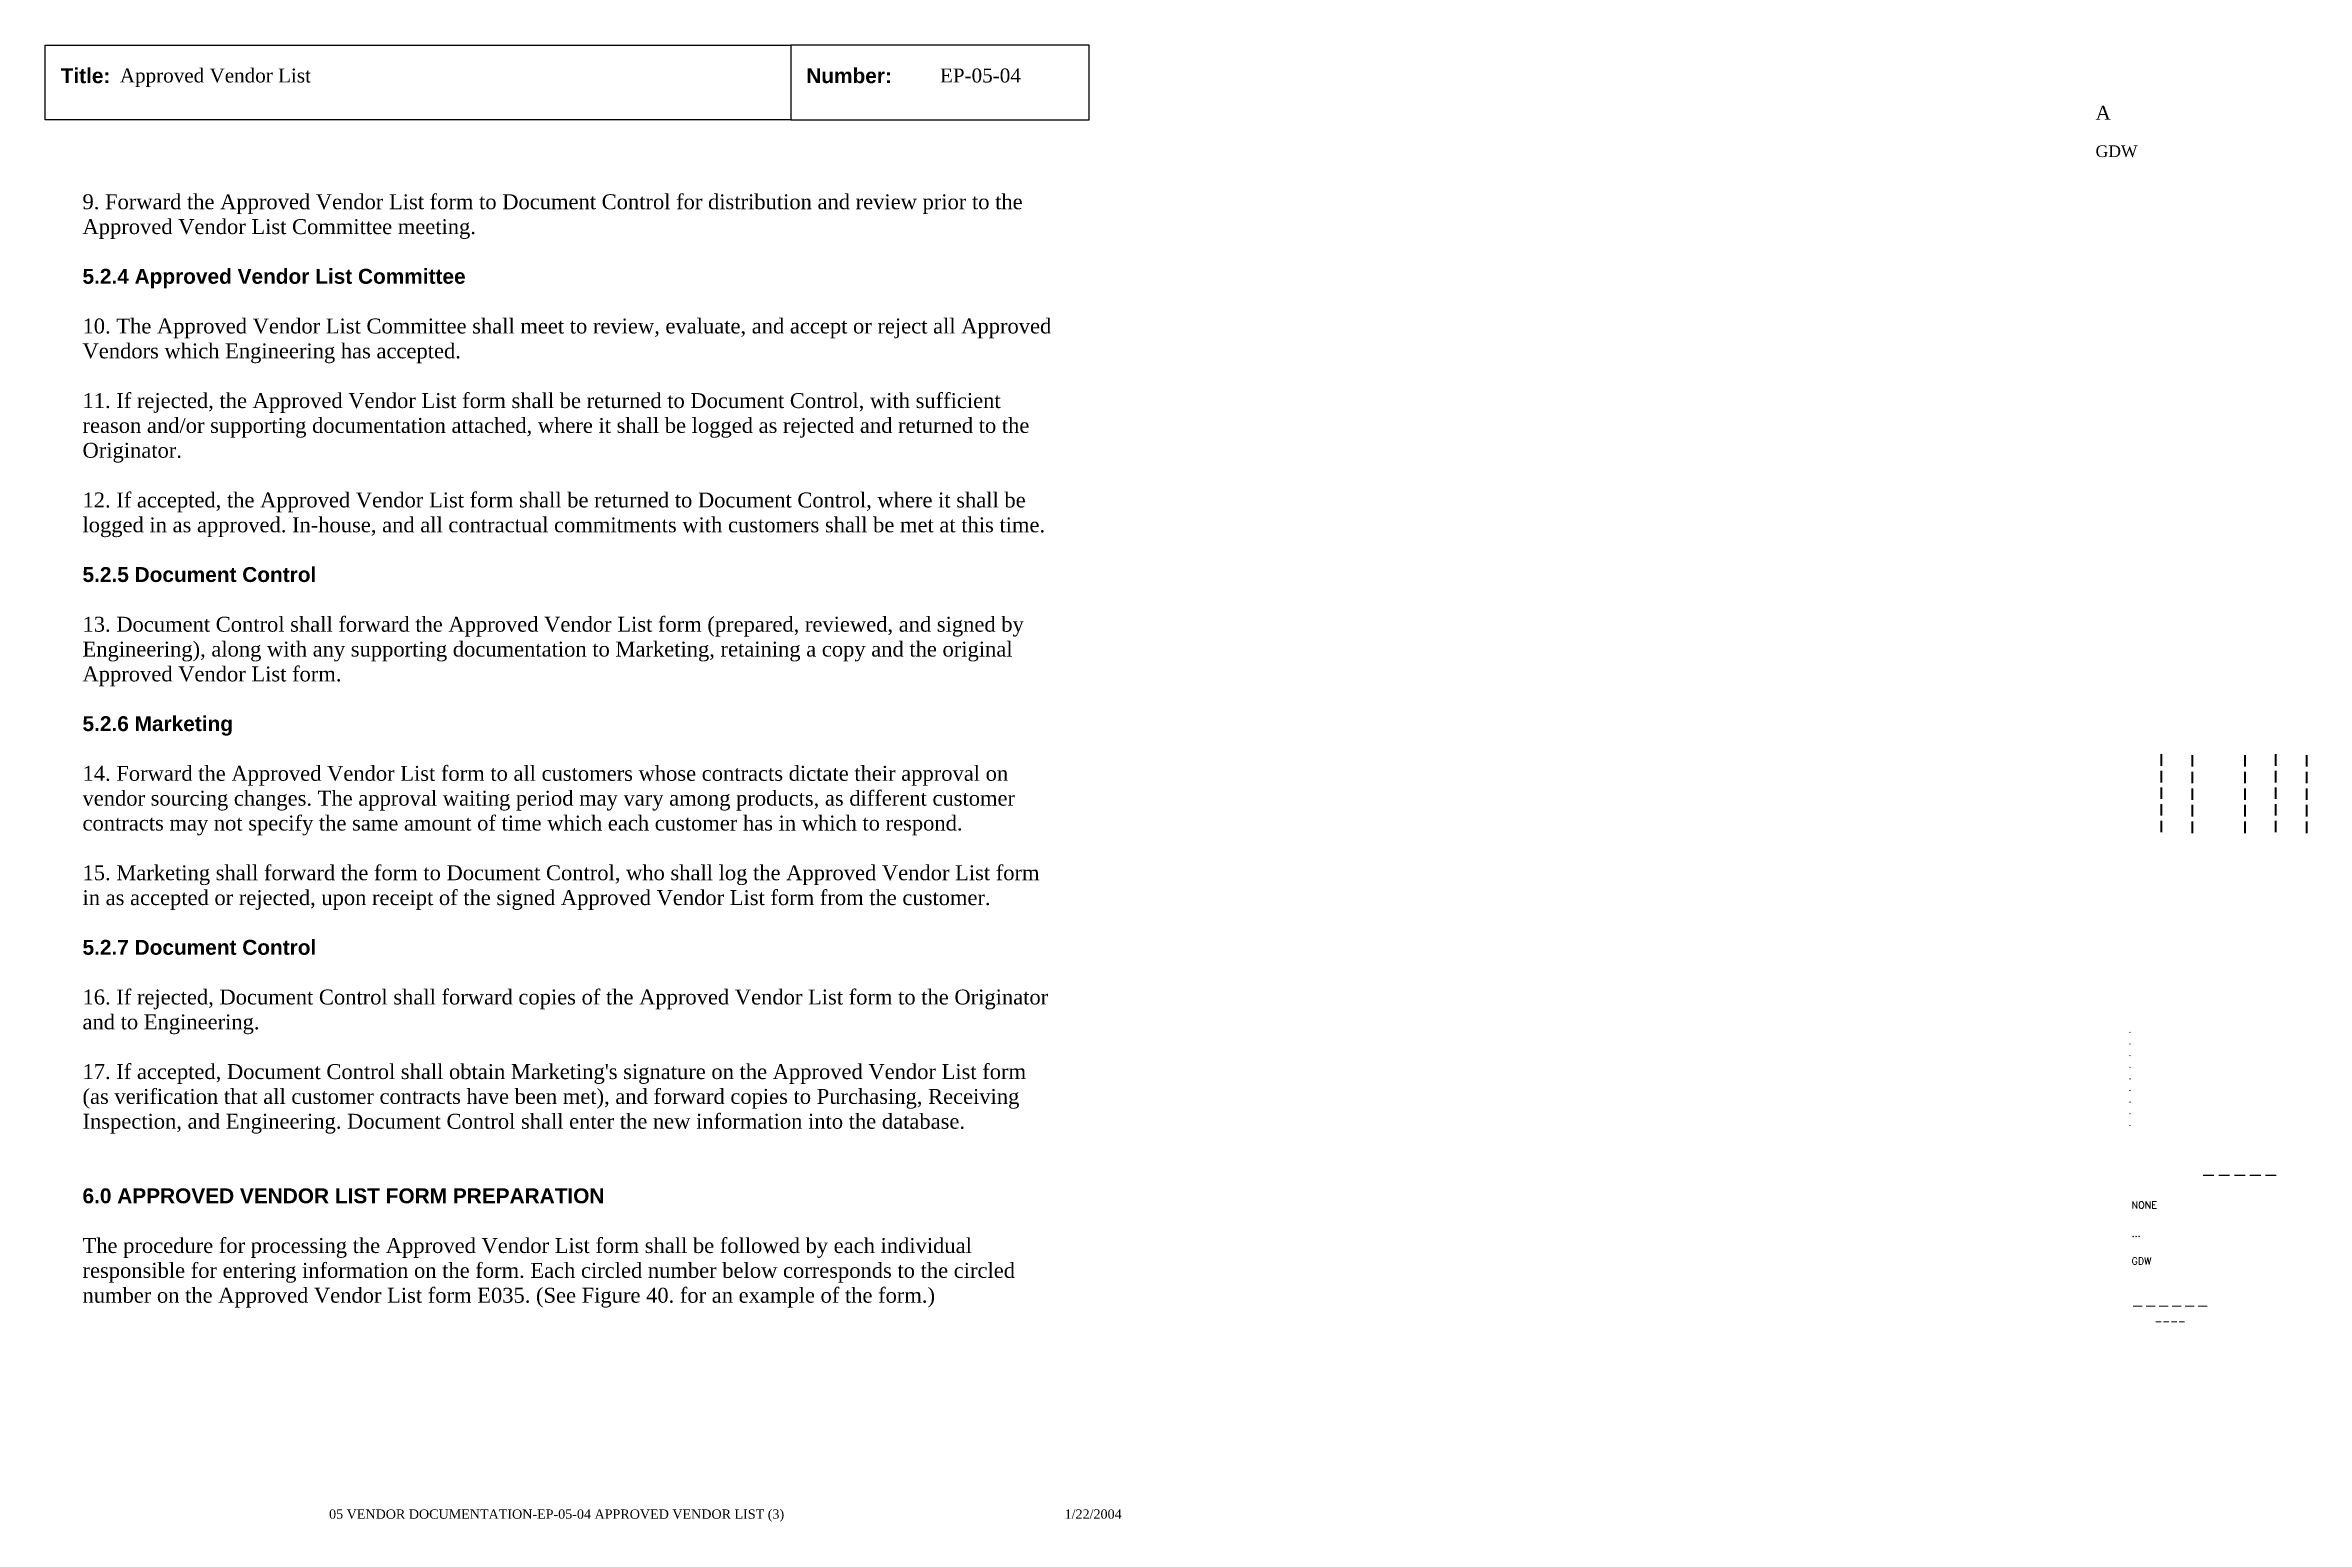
# Paper-space layout 'EP-05-04 Approved Vendor List (3)' of a CAD drawing. Header units: inches. Extents: x 1 to 31.3, y 0.2 to 20.
import ezdxf
from ezdxf.enums import TextEntityAlignment as Align

# ---------------------------------------------------------------- set-up
doc = ezdxf.new("R2010")
doc.units = ezdxf.units.IN
doc.header["$MEASUREMENT"] = 0
doc.layers.add('TitleBlock_Attributes', color=40, linetype='Continuous', plot=False)
doc.layers.add('TitleBlock_Atts_Print', color=1, linetype='Continuous')
doc.styles.get("Standard").update_dxf_attribs({"font": 'simplex.shx'})
doc.styles.add('style1', font='TIMES.TTF')
doc.styles.add('styleAtt', font='TIMES.TTF')
doc.styles.add('TBBIGTEXT', font='complex.shx')

# ---------------------------------------------------------------- blocks, each defined once
blk = doc.blocks.new('Test1')
at = {"layer": 'TitleBlock_Attributes', "style": 'TBBIGTEXT', "width": 0.8}
for tag, p, height in [('SideLine1', (29.492, 9.408), 0.25), ('SideLine2', (29.906, 9.396), 0.25), ('SideLine3', (30.612, 9.396), 0.25), ('SideLine4', (31.026, 9.408), 0.25), ('SideLine5', (31.44, 9.396), 0.25), ('File-Layout', (28.803, 3.641), 0.125)]:
    blk.add_attdef(tag, p, '', height=height, rotation=90, dxfattribs=at)
at = {"layer": 'TitleBlock_Attributes'}
for tag, p, height in [('REV1', (28.947, 6.754), 0.0625), ('REV2', (28.947, 6.598), 0.0625), ('REV3', (28.947, 6.442), 0.0625), ('REV4', (28.947, 6.286), 0.0625), ('REV5', (28.947, 6.13), 0.0625), ('REV6', (28.947, 5.974), 0.0625), ('REV7', (28.947, 5.818), 0.0625), ('REV8', (28.947, 5.662), 0.0625), ('REV9', (28.947, 5.506), 0.0625), ('SCALE', (28.983, 4.394), 0.0938), ('INCHARGE', (28.983, 4.016), 0.0938), ('DRW', (28.983, 3.641), 0.0938)]:
    blk.add_attdef(tag, p, '', height=height, dxfattribs=at)
at = {"layer": 'TitleBlock_Attributes', "style": 'TBBIGTEXT'}
for tag, height, p in [('PROJNUM', 0.188, (30.434, 4.761)), ('DWG_NUM', 0.156, (31.168, 4.127)), ('CUSTOMER', 0.156, (29.501, 3.017)), ('LOCATION', 0.0938, (29.501, 2.835)), ('DESC_1', 0.188, (29.501, 2.412)), ('DESC_2', 0.188, (29.501, 2.1)), ('DESC_3', 0.188, (29.501, 1.787))]:
    blk.add_attdef(tag, text='', height=height, dxfattribs=at).set_placement(p, align=Align.CENTER)
at = {"layer": 'TitleBlock_Attributes'}
blk.add_attdef('DRW_DATE', text='', height=0.0938, dxfattribs=at).set_placement((31.149, 3.648), align=Align.CENTER)

psp = doc.layouts.new('EP-05-04 Approved Vendor List (3)')

# ---------------------------------------------------------------- linework, layer by layer
for points in [[(1, 20), (11, 20), (11, 19), (1, 19)], [(11, 19), (15, 19), (15, 20), (11, 20)]]:
    psp.add_lwpolyline(points, close=True)

# ---------------------------------------------------------------- block references
ref = psp.add_blockref('Test1', (0, 0))
ref.add_attrib('CUSTOMER', '------', dxfattribs={"layer": 'TitleBlock_Attributes', "height": 0.1562, "style": 'TBBIGTEXT'}).set_placement((29.501, 3.017), align=Align.CENTER)
ref.add_attrib('LOCATION', '----', dxfattribs={"layer": 'TitleBlock_Attributes', "height": 0.0938, "style": 'TBBIGTEXT'}).set_placement((29.501, 2.835), align=Align.CENTER)
ref.add_attrib('DESC_1', 'Approved Vendor List', (2, 19.5), dxfattribs={"layer": 'TitleBlock_Atts_Print', "height": 0.1875, "style": 'styleAtt'})
ref.add_attrib('DESC_2', 'EP-05-04', (13, 19.5), dxfattribs={"layer": 'TitleBlock_Atts_Print', "height": 0.1875, "style": 'styleAtt'})
ref.add_attrib('DESC_3', 'A', (28.5, 19), dxfattribs={"layer": 'TitleBlock_Attributes', "height": 0.188, "style": 'styleAtt'})
ref.add_attrib('PROJNUM', '-----', dxfattribs={"layer": 'TitleBlock_Attributes', "height": 0.1875, "style": 'TBBIGTEXT'}).set_placement((30.434, 4.761), align=Align.CENTER)
ref.add_attrib('DWG_NUM', 'GDW', (28.5, 18.5), dxfattribs={"layer": 'TitleBlock_Attributes', "height": 0.1562, "style": 'styleAtt'})
ref.add_attrib('DRW_DATE', '1/22/2004', dxfattribs={"layer": 'TitleBlock_Atts_Print', "height": 0.125, "style": 'styleAtt'}).set_placement((15.055, 0.232), align=Align.CENTER)
ref.add_attrib('DRW', 'GDW', (28.983, 3.641), dxfattribs={"layer": 'TitleBlock_Attributes', "height": 0.0938})
ref.add_attrib('INCHARGE', '...', (28.983, 4.016), dxfattribs={"layer": 'TitleBlock_Attributes', "height": 0.0938})
ref.add_attrib('SCALE', 'NONE', (28.983, 4.394), dxfattribs={"layer": 'TitleBlock_Attributes', "height": 0.0938})
ref.add_attrib('REV1', '.', (28.947, 6.754), dxfattribs={"layer": 'TitleBlock_Attributes', "height": 0.0625})
ref.add_attrib('REV2', '.', (28.947, 6.598), dxfattribs={"layer": 'TitleBlock_Attributes', "height": 0.0625})
ref.add_attrib('REV3', '.', (28.947, 6.442), dxfattribs={"layer": 'TitleBlock_Attributes', "height": 0.0625})
ref.add_attrib('REV4', '.', (28.947, 6.286), dxfattribs={"layer": 'TitleBlock_Attributes', "height": 0.0625})
ref.add_attrib('REV5', '.', (28.947, 6.13), dxfattribs={"layer": 'TitleBlock_Attributes', "height": 0.0625})
ref.add_attrib('REV6', '.', (28.947, 5.974), dxfattribs={"layer": 'TitleBlock_Attributes', "height": 0.0625})
ref.add_attrib('REV7', '.', (28.947, 5.818), dxfattribs={"layer": 'TitleBlock_Attributes', "height": 0.0625})
ref.add_attrib('REV8', '.', (28.947, 5.662), dxfattribs={"layer": 'TitleBlock_Attributes', "height": 0.0625})
ref.add_attrib('REV9', '.', (28.947, 5.506), dxfattribs={"layer": 'TitleBlock_Attributes', "height": 0.0625})
ref.add_attrib('SideLine1', '-----', (29.492, 9.408), dxfattribs={"layer": 'TitleBlock_Attributes', "height": 0.25, "rotation": 90, "style": 'TBBIGTEXT', "width": 0.8})
ref.add_attrib('SideLine2', '-----', (29.906, 9.396), dxfattribs={"layer": 'TitleBlock_Attributes', "height": 0.25, "rotation": 90, "style": 'TBBIGTEXT', "width": 0.8})
ref.add_attrib('SideLine3', '-----', (30.612, 9.396), dxfattribs={"layer": 'TitleBlock_Attributes', "height": 0.25, "rotation": 90, "style": 'TBBIGTEXT', "width": 0.8})
ref.add_attrib('SideLine4', '-----', (31.026, 9.408), dxfattribs={"layer": 'TitleBlock_Attributes', "height": 0.25, "rotation": 90, "style": 'TBBIGTEXT', "width": 0.8})
ref.add_attrib('SideLine5', '-----', (31.44, 9.396), dxfattribs={"layer": 'TitleBlock_Attributes', "height": 0.25, "rotation": 90, "style": 'TBBIGTEXT', "width": 0.8})
ref.add_attrib('File-Layout', '05 VENDOR DOCUMENTATION-EP-05-04 APPROVED VENDOR LIST (3)', dxfattribs={"layer": 'TitleBlock_Atts_Print', "height": 0.125, "style": 'styleAtt'}).set_placement((7.859, 0.232), align=Align.CENTER)

# ---------------------------------------------------------------- texts
at = {"color": 5, "char_height": 0.2, "width": 2, "attachment_point": 1, "line_spacing_factor": 1.5, "style": 'style1'}
for s, insert in [('{\\fArial|b1|i0|c0|p34;Title:}', (1.207, 19.691)), ('{\\fArial|b1|i0|c0|p34;Number:}', (11.207, 19.691))]:
    psp.add_mtext(s, dxfattribs=dict(at, insert=insert))
at = {"color": 5, "insert": (1.5, 18), "char_height": 0.2, "width": 13, "attachment_point": 1, "style": 'style1'}
psp.add_mtext("9. Forward the Approved Vendor List form to Document Control for distribution and review prior to the Approved Vendor List Committee meeting.\\P\\P{\\fArial|b1|i0|c0|p34;5.2.4 Approved Vendor List Committee\\P\\P}10. The Approved Vendor List Committee shall meet to review, evaluate, and accept or reject all Approved Vendors which Engineering has accepted.\\P\\P11. If rejected, the Approved Vendor List form shall be returned to Document Control, with sufficient reason and/or supporting documentation attached, where it shall be logged as rejected and returned to the Originator.\\P\\P12. If accepted, the Approved Vendor List form shall be returned to Document Control, where it shall be logged in as approved. In-house, and all contractual commitments with customers shall be met at this time.\\P\\P{\\fArial|b1|i0|c0|p34;5.2.5 Document Control\\P\\P}13. Document Control shall forward the Approved Vendor List form (prepared, reviewed, and signed by Engineering), along with any supporting documentation to Marketing, retaining a copy and the original Approved Vendor List form.\\P\\P{\\fArial|b1|i0|c0|p34;5.2.6 Marketing\\P\\P}14. Forward the Approved Vendor List form to all customers whose contracts dictate their approval on vendor sourcing changes. The approval waiting period may vary among products, as different customer contracts may not specify the same amount of time which each customer has in which to respond.\\P\\P15. Marketing shall forward the form to Document Control, who shall log the Approved Vendor List form in as accepted or rejected, upon receipt of the signed Approved Vendor List form from the customer.\\P\\P{\\fArial|b1|i0|c0|p34;5.2.7 Document Control\\P\\P}16. If rejected, Document Control shall forward copies of the Approved Vendor List form to the Originator and to Engineering.\\P\\P17. If accepted, Document Control shall obtain Marketing's signature on the Approved Vendor List form (as verification that all customer contracts have been met), and forward copies to Purchasing, Receiving Inspection, and Engineering. Document Control shall enter the new information into the database.\\P\\P\\P{\\fArial|b1|i0|c0|p34;6.0 APPROVED VENDOR LIST FORM PREPARATION\\P\\P}The procedure for processing the Approved Vendor List form shall be followed by each individual responsible for entering information on the form. Each circled number below corresponds to the circled number on the Approved Vendor List form E035. (See Figure 40. for an example of the form.)", dxfattribs=at)

doc.saveas('drawing.dxf')
